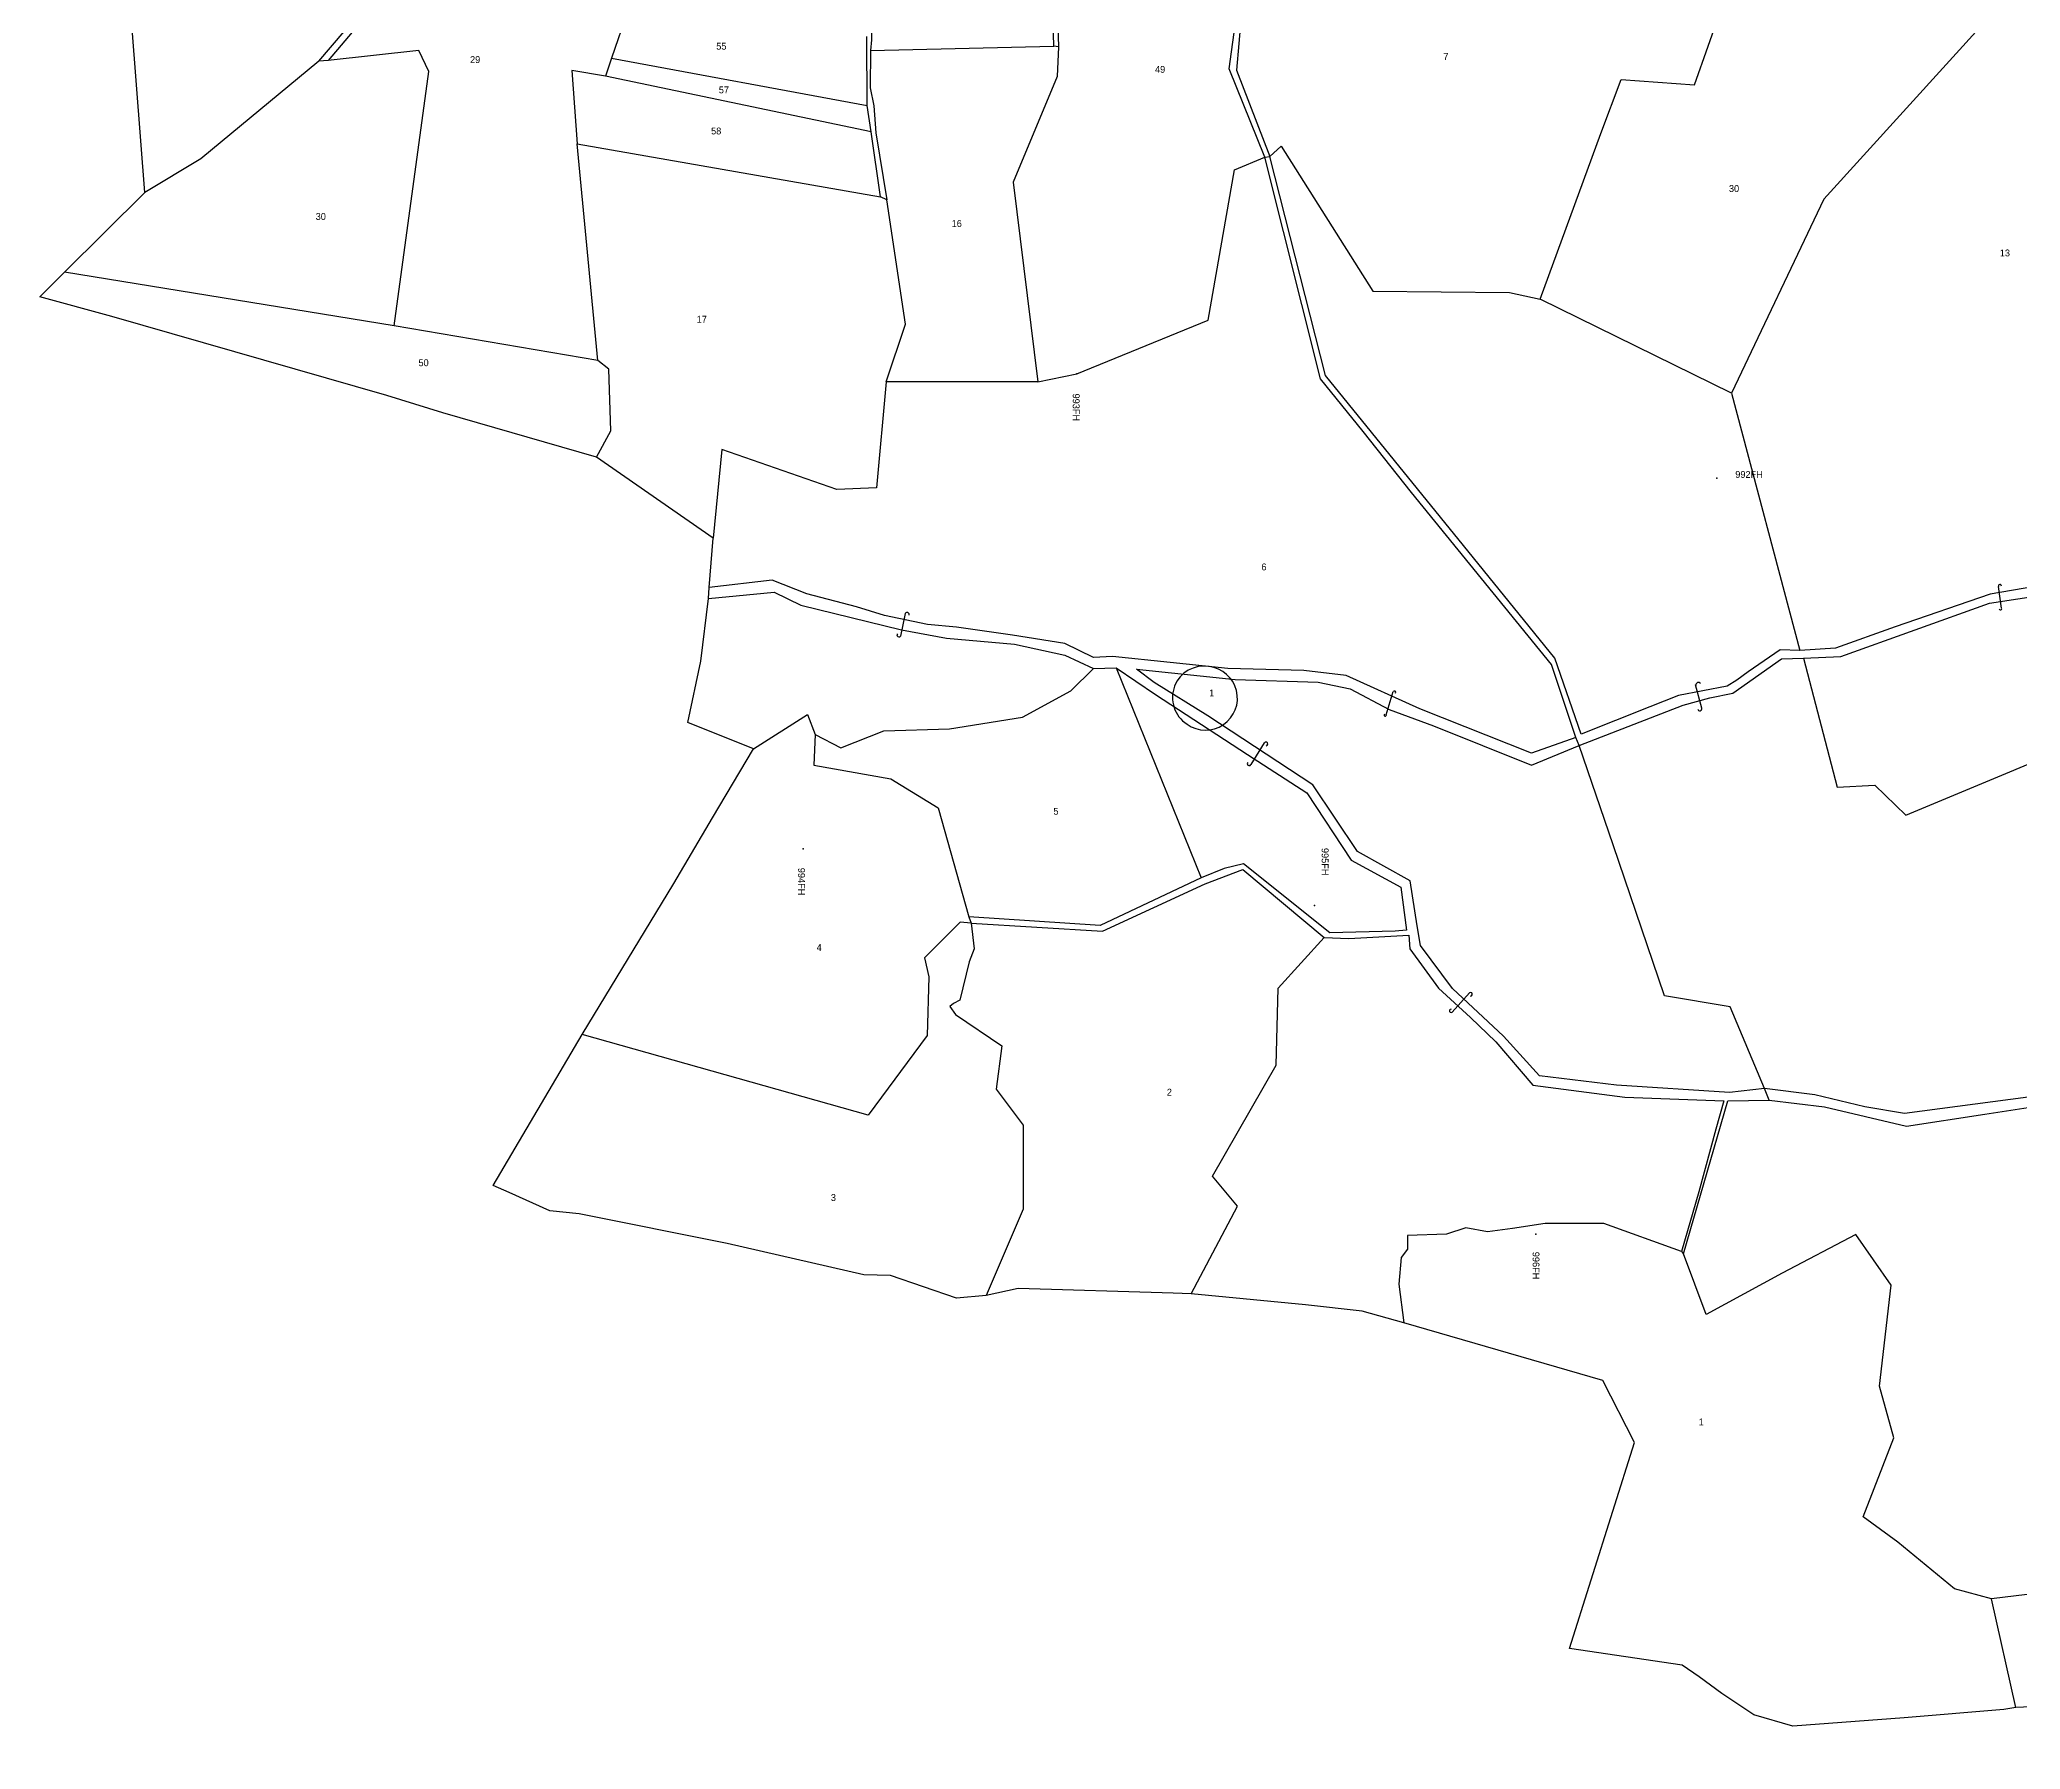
# Model space of a CAD drawing. Extents: x 149058 to 156002, y 177514 to 188218.
# Drawn here: x 149548 to 150704, y 177785 to 178783 of the extents above; entities that cross this region are included whole.
import ezdxf

# ---------------------------------------------------------------- set-up
doc = ezdxf.new("R2010")
doc.units = 0
doc.header["$MEASUREMENT"] = 0
for name, color, linetype in [('BORDER-B', 3, 'CONTINUOUS'), ('LINK', 4, 'CONTINUOUS'), ('NO', 1, 'CONTINUOUS'), ('PARCEL', 6, 'CONTINUOUS'), ('ROAD', 2, 'CONTINUOUS'), ('TRIG-P', 2, 'CONTINUOUS'), ('TRIG-T', 1, 'CONTINUOUS')]:
    doc.layers.add(name, color=color, linetype=linetype)

msp = doc.modelspace()

# ---------------------------------------------------------------- linework, layer by layer
at = {"layer": 'BORDER-B'}
for points in [[(150506.3, 177833.8), (150440.5, 177843.5), (150478.4, 177963.8), (150460, 178000), (150343.8, 178033.7), (150319.6, 178040.5), (150286.5, 178044.2), (150219.8, 178050.5), (150209.2, 178051), (150118.8, 178053.6), (150100, 178049.6), (150082.7, 178048.1), (150044.3, 178061.2), (150028.6, 178061.7), (149948.9, 178079.9), (149862.5, 178097.3), (149845.4, 178099), (149821.6, 178109.7), (149812.2, 178113.9), (149864.2, 178202), (149917.8, 178290.1), (149940.4, 178328.4), (149964.3, 178368.8), (149925.9, 178384.1), (149933.6, 178419.9), (149937.9, 178456.5), (149938.3, 178462.9), (149940.8, 178491.8), (149872.7, 178539), (149782.9, 178565), (149750.2, 178575.1), (149589.7, 178621.1), (149547.6, 178632.6), (149562, 178647.1), (149608.9, 178693.5), (149599.1, 178822)], [(150701, 177809.1), (150686.9, 177872.5), (150665.3, 177878.4), (150632.2, 177905.5), (150612, 177920.3), (150629.8, 177966.6), (150621.4, 177996.6), (150628.3, 178055.7), (150607.6, 178085.2), (150564.7, 178062.6), (150520.4, 178038.5), (150507.1, 178073.9), (150532.9, 178163.2), (150557, 178163.6), (150554.3, 178170.4), (150534.4, 178218.1), (150495.9, 178224.6), (150466.1, 178312.8), (150446.1, 178370.8), (150444.2, 178375.3), (150430, 178418.1), (150348.3, 178518.5), (150320.1, 178554), (150295.1, 178584.8), (150262.7, 178714.2), (150265.7, 178714.6), (150272.2, 178720.7), (150325.7, 178636), (150405.5, 178635.2), (150423.4, 178631.4), (150458.9, 178728), (150470.7, 178759.5), (150513.4, 178756.4), (150537.5, 178824.3)], [(150701, 177809.1), (150686.9, 177872.5), (150665.3, 177878.4), (150632.2, 177905.5), (150612, 177920.3), (150629.8, 177966.6), (150621.4, 177996.6), (150628.3, 178055.7), (150607.6, 178085.2), (150564.7, 178062.6), (150520.4, 178038.5), (150507.1, 178073.9), (150532.9, 178163.2), (150557, 178163.6), (150554.3, 178170.4), (150534.4, 178218.1), (150495.9, 178224.6), (150466.1, 178312.8), (150446.1, 178370.8), (150444.2, 178375.3), (150430, 178418.1), (150348.3, 178518.5), (150320.1, 178554), (150295.1, 178584.8), (150262.7, 178714.2), (150265.7, 178714.6), (150272.2, 178720.7), (150325.7, 178636), (150405.5, 178635.2), (150423.4, 178631.4), (150458.9, 178728), (150470.7, 178759.5), (150513.4, 178756.4), (150537.5, 178824.3)], [(150701, 177809.1), (150694.1, 177807.8), (150635.9, 177803.1), (150570.8, 177798.1), (150548.2, 177804.7), (150529.5, 177817.2), (150516.3, 177826.9), (150506.3, 177833.8)], [(150983.9, 177784.6), (150951.1, 177795.9), (150913.2, 177803.4), (150861.2, 177813.1), (150851.2, 177816.2), (150774.2, 177811.2), (150737.3, 177810.6), (150701, 177809.1)]]:
    msp.add_lwpolyline(points, dxfattribs=at)
at = {"layer": 'LINK'}
for points in [[(150692.7, 178450.9), (150690.9, 178463.5)], [(150052.8, 178447.8), (150050, 178434.5)], [(150517.8, 178392.6), (150514.1, 178406.2)], [(150333.6, 178388.6), (150337.6, 178402.2)], [(150262.4, 178372.2), (150254.5, 178359.6)], [(150382.2, 178226.3), (150372.1, 178215)]]:
    msp.add_lwpolyline(points, dxfattribs=at)
for centre, radius, start, end in [((150691.8, 178463.8), 0.925, 1.6892, 193.4891), ((150692.1, 178450.6), 0.722, 190.0689, 29.8703), ((150053.9, 178447.2), 1.21, 339.4543, 152.8562), ((150049.1, 178435.2), 1.11, 142.7321, 324.4459), ((150515.7, 178406.1), 1.44, 23.2211, 193.6238), ((150338.3, 178401.7), 0.839, 324.631, 143.354), ((150333, 178388.5), 0.658, 134.3593, 8.7961), ((150516.6, 178392.3), 1.27, 192.2114, 11.7238), ((150263.3, 178371.6), 1.06, 281.0176, 146.4011), ((150253.5, 178360), 1.05, 130.6301, 335.6701), ((150382.8, 178225.4), 1.06, 270, 124.2289), ((150371.5, 178215.8), 0.996, 90, 306.895)]:
    msp.add_arc(centre, radius, start, end, dxfattribs=at)
at = {"layer": 'PARCEL'}
for points in [[(149890.8, 178799.7), (149881.4, 178772.1), (149877.9, 178761.6), (149858.3, 178764.8), (149861.4, 178722.1), (150038.3, 178691)], [(150683.5, 178793.9), (150588.9, 178689.7), (150535, 178576.5), (150423.4, 178631.4)], [(149754.6, 178615.7), (149774.8, 178764.3), (149768.9, 178776.5), (149716, 178770.6)], [(150032.6, 178776.5), (150139.6, 178779.1)], [(150142.2, 178778.6), (150141.4, 178761.4), (150115.9, 178699.6), (150130.2, 178583.1), (150153, 178587.7), (150229.6, 178619.1), (150245, 178706.9), (150262.7, 178714.2)], [(149710.5, 178770.3), (149641.6, 178713.2), (149608.9, 178693.5)], [(149881.4, 178772.1), (150030.6, 178744.3)], [(150032.9, 178729), (149877.9, 178761.6)], [(149872.7, 178539), (149881, 178554.4), (149879.9, 178590.4), (149873.3, 178595.6), (149861.4, 178722.1)], [(150130.2, 178583.1), (150041.7, 178583.1), (150052.9, 178616.7), (150042, 178689.4)], [(149873.3, 178595.6), (149754.6, 178615.7), (149562, 178647.1)], [(150041.7, 178583.1), (150036, 178521.2), (150012.9, 178520.1), (149945.7, 178543.6), (149940.8, 178491.8)], [(150535, 178576.5), (150574.9, 178426.2)], [(150577.2, 178421.7), (150596.7, 178346.3), (150618.8, 178347.5), (150636.9, 178330), (150764.2, 178383.1), (150777.2, 178447.7)], [(150000.3, 178377.2), (150015.3, 178369.3), (150040.3, 178379.2), (150078.7, 178380.5), (150121.2, 178387.2), (150149.5, 178402.6), (150162.7, 178415.7)], [(150176, 178416.1), (150225.6, 178293.4)], [(149964.3, 178368.8), (149995.7, 178388.8), (150000.3, 178377.2), (149999.5, 178359.3), (150044.5, 178351.3), (150072, 178334.3), (150089.9, 178270.7)], [(150091.2, 178267), (150084.9, 178267.6), (150064.1, 178246.8), (150066.6, 178235.6), (150065.7, 178201.4), (150031.2, 178154.8), (149864.2, 178202)], [(150091.2, 178267), (150093, 178252), (150090.1, 178244.5), (150084.7, 178222), (150080.9, 178220), (150078.8, 178218.3), (150082.2, 178213.7), (150109.2, 178195.4), (150105.9, 178170), (150121.7, 178149.1), (150121.7, 178100), (150100, 178049.6)], [(150219.8, 178050.5), (150246.7, 178101.7), (150232.2, 178119.2), (150269.3, 178184.1), (150270.5, 178229.1), (150297.3, 178258.7)], [(150506, 178075.2), (150460.5, 178091.7), (150426.3, 178091.7), (150407.2, 178088.8), (150392.6, 178086.7), (150380.1, 178089.2), (150368.8, 178085.4), (150345.9, 178084.6), (150345.9, 178076.7), (150342.2, 178071.7), (150340.9, 178056.3), (150343.8, 178033.7)], [(150984.6, 177862.2), (150833.7, 177911.9), (150752.7, 177880.4), (150686.9, 177872.5)]]:
    msp.add_lwpolyline(points, dxfattribs=at)
for centre, radius, start, end in [((150227.2, 178398.7), 18.4, 80.6371, 237.3726), ((150228.1, 178398.3), 18.6, 234.5027, 83.5069)]:
    msp.add_arc(centre, radius, start, end, dxfattribs=at)
at = {"layer": 'ROAD'}
for points in [[(150240.9, 179027.7), (150235.3, 179021.3), (150209.4, 178988.1), (150204, 178960.3), (150238.4, 178934.4), (150238, 178930.2), (150234.5, 178891.2), (150256.5, 178854.9), (150251.1, 178808.9), (150248.8, 178796.2), (150246.1, 178765), (150265.7, 178714.6)], [(150032.6, 178876.4), (150033.2, 178782.7), (150032.6, 178776.5), (150032.4, 178754.8), (150034.5, 178744.2), (150035.7, 178728.4), (150042, 178689.4), (150038.3, 178691), (150032.9, 178729), (150030.6, 178744.3), (150030.3, 178784.7)], [(150262.7, 178714.2), (150241.9, 178765.8), (150253.9, 178853.8)], [(149772.2, 178837.3), (149716, 178770.6), (149710.5, 178770.3), (149770.9, 178841.2)], [(150141.1, 178815.6), (150142.2, 178778.6), (150139.6, 178779.1), (150138.6, 178816.1)], [(150737, 178467.8), (150686.1, 178459.1), (150630.7, 178440.1), (150595.7, 178427.6), (150574.9, 178426.2), (150563.5, 178426.6), (150544.8, 178413.8), (150538.2, 178408.9), (150532.5, 178405.4), (150504.1, 178399.9), (150487.4, 178393.3), (150447.3, 178377.4), (150432, 178421.7), (150378.7, 178487.5), (150298.1, 178586.8), (150265.7, 178714.6)], [(150444.2, 178375.3), (150418.4, 178366.2), (150353.2, 178392.1), (150310.2, 178411.5), (150285.4, 178414.6), (150241.2, 178415.7), (150173.7, 178422.6), (150162.7, 178422.2), (150145.9, 178430.2), (150115.4, 178435.2), (150082.7, 178439.8), (150065.9, 178441.3), (150040.7, 178446.6), (150024.3, 178451.6), (149995.4, 178459.2), (149975.2, 178467.2), (149938.3, 178462.9)], [(149937.9, 178456.5), (149976.3, 178460.3), (149991.9, 178452.7), (150050.6, 178438.2), (150076.9, 178433.3), (150116.6, 178429.8), (150145.9, 178423.4), (150162.7, 178415.7), (150176, 178416.1), (150198.9, 178400.5), (150252.6, 178365.4), (150287.3, 178343), (150313, 178303.7), (150342, 178288), (150345.3, 178263), (150338.7, 178262.3), (150300.6, 178261.3), (150250.3, 178301.7), (150238.9, 178299), (150225.6, 178293.4), (150166.6, 178265.7), (150089.9, 178270.7), (150091.2, 178267), (150167.9, 178262.3), (150227.9, 178290), (150249.9, 178298.4), (150297.3, 178258.7), (150311.7, 178258), (150346.7, 178260), (150347.3, 178252), (150364, 178229), (150382.7, 178212), (150397.6, 178197.8), (150419.2, 178172.5), (150472.9, 178165.5), (150530.6, 178163.2), (150526, 178146.8), (150516, 178110.2), (150506, 178075.2), (150507.1, 178073.9)], [(150446.1, 178370.8), (150506.8, 178394.3), (150522.4, 178398.5), (150535.9, 178401.2), (150564.3, 178421.3), (150577.2, 178421.7), (150599, 178422.7), (150685.6, 178453.9), (150737.9, 178461.8)], [(150554.3, 178170.4), (150533.9, 178168.2), (150468, 178172.4), (150423, 178177.8), (150402, 178201), (150372.3, 178228.8), (150353.6, 178254), (150351.7, 178265.4), (150347.5, 178291.7), (150316.7, 178308.8), (150290.7, 178347.7), (150229.4, 178388.1), (150198.1, 178407.5), (150187.8, 178415.3), (150245.4, 178409.3), (150293.8, 178407.7), (150312.5, 178403.9), (150335.3, 178391.7), (150361.2, 178382.2), (150418.4, 178359.3), (150446.1, 178370.8)], [(150998.7, 178065.6), (150941.9, 178088.9), (150874.9, 178111.1), (150805.7, 178134.2), (150708.2, 178165.5), (150636, 178155.9), (150612.9, 178159.8), (150583.7, 178166.8), (150554.3, 178170.4)], [(150557, 178163.6), (150589.4, 178159.8), (150637.3, 178148.5), (150683, 178155.5), (150708.2, 178159.4), (150848.3, 178113.3), (150937.5, 178082.8), (150998.9, 178058.5)]]:
    msp.add_lwpolyline(points, dxfattribs=at)
at = {"layer": 'TRIG-P'}
for p in [(150153, 178587.7), (150526.5, 178526.9), (149993.2, 178310.3), (150291.7, 178277.3), (150420.9, 178085.5)]:
    msp.add_point(p, dxfattribs=at)

# ---------------------------------------------------------------- texts
at = {"layer": 'NO'}
for s, p in [('55', (149942.5, 178777)), ('7', (150366.9, 178771)), ('29', (149798.8, 178769.2)), ('49', (150198.6, 178763.5)), ('57', (149944, 178751.5)), ('58', (149939.5, 178727.5)), ('30', (150533.6, 178693.9)), ('30', (149708.7, 178677.6)), ('16', (150079.9, 178673.5)), ('13', (150691.7, 178656.3)), ('17', (149931.1, 178617.6)), ('50', (149768.7, 178592.2)), ('6', (150260.7, 178473)), ('1', (150230.2, 178399.4)), ('5', (150139.3, 178330.3)), ('4', (150001.1, 178250.8)), ('2', (150205.5, 178166.3)), ('3', (150009.4, 178104.8)), ('1', (150515.9, 177973.8))]:
    msp.add_text(s, height=4, dxfattribs=at).set_placement(p)
at = {"layer": 'TRIG-T'}
for s, p in [('993FH', (150150.6, 178576.2)), ('995FH', (150295.9, 178310.9)), ('994FH', (149990.3, 178299.3)), ('996FH', (150419, 178075.1))]:
    msp.add_text(s, height=4, rotation=270, dxfattribs=at).set_placement(p)
msp.add_text('992FH', height=4, dxfattribs=at).set_placement((150537.3, 178527))

doc.saveas('drawing.dxf')
